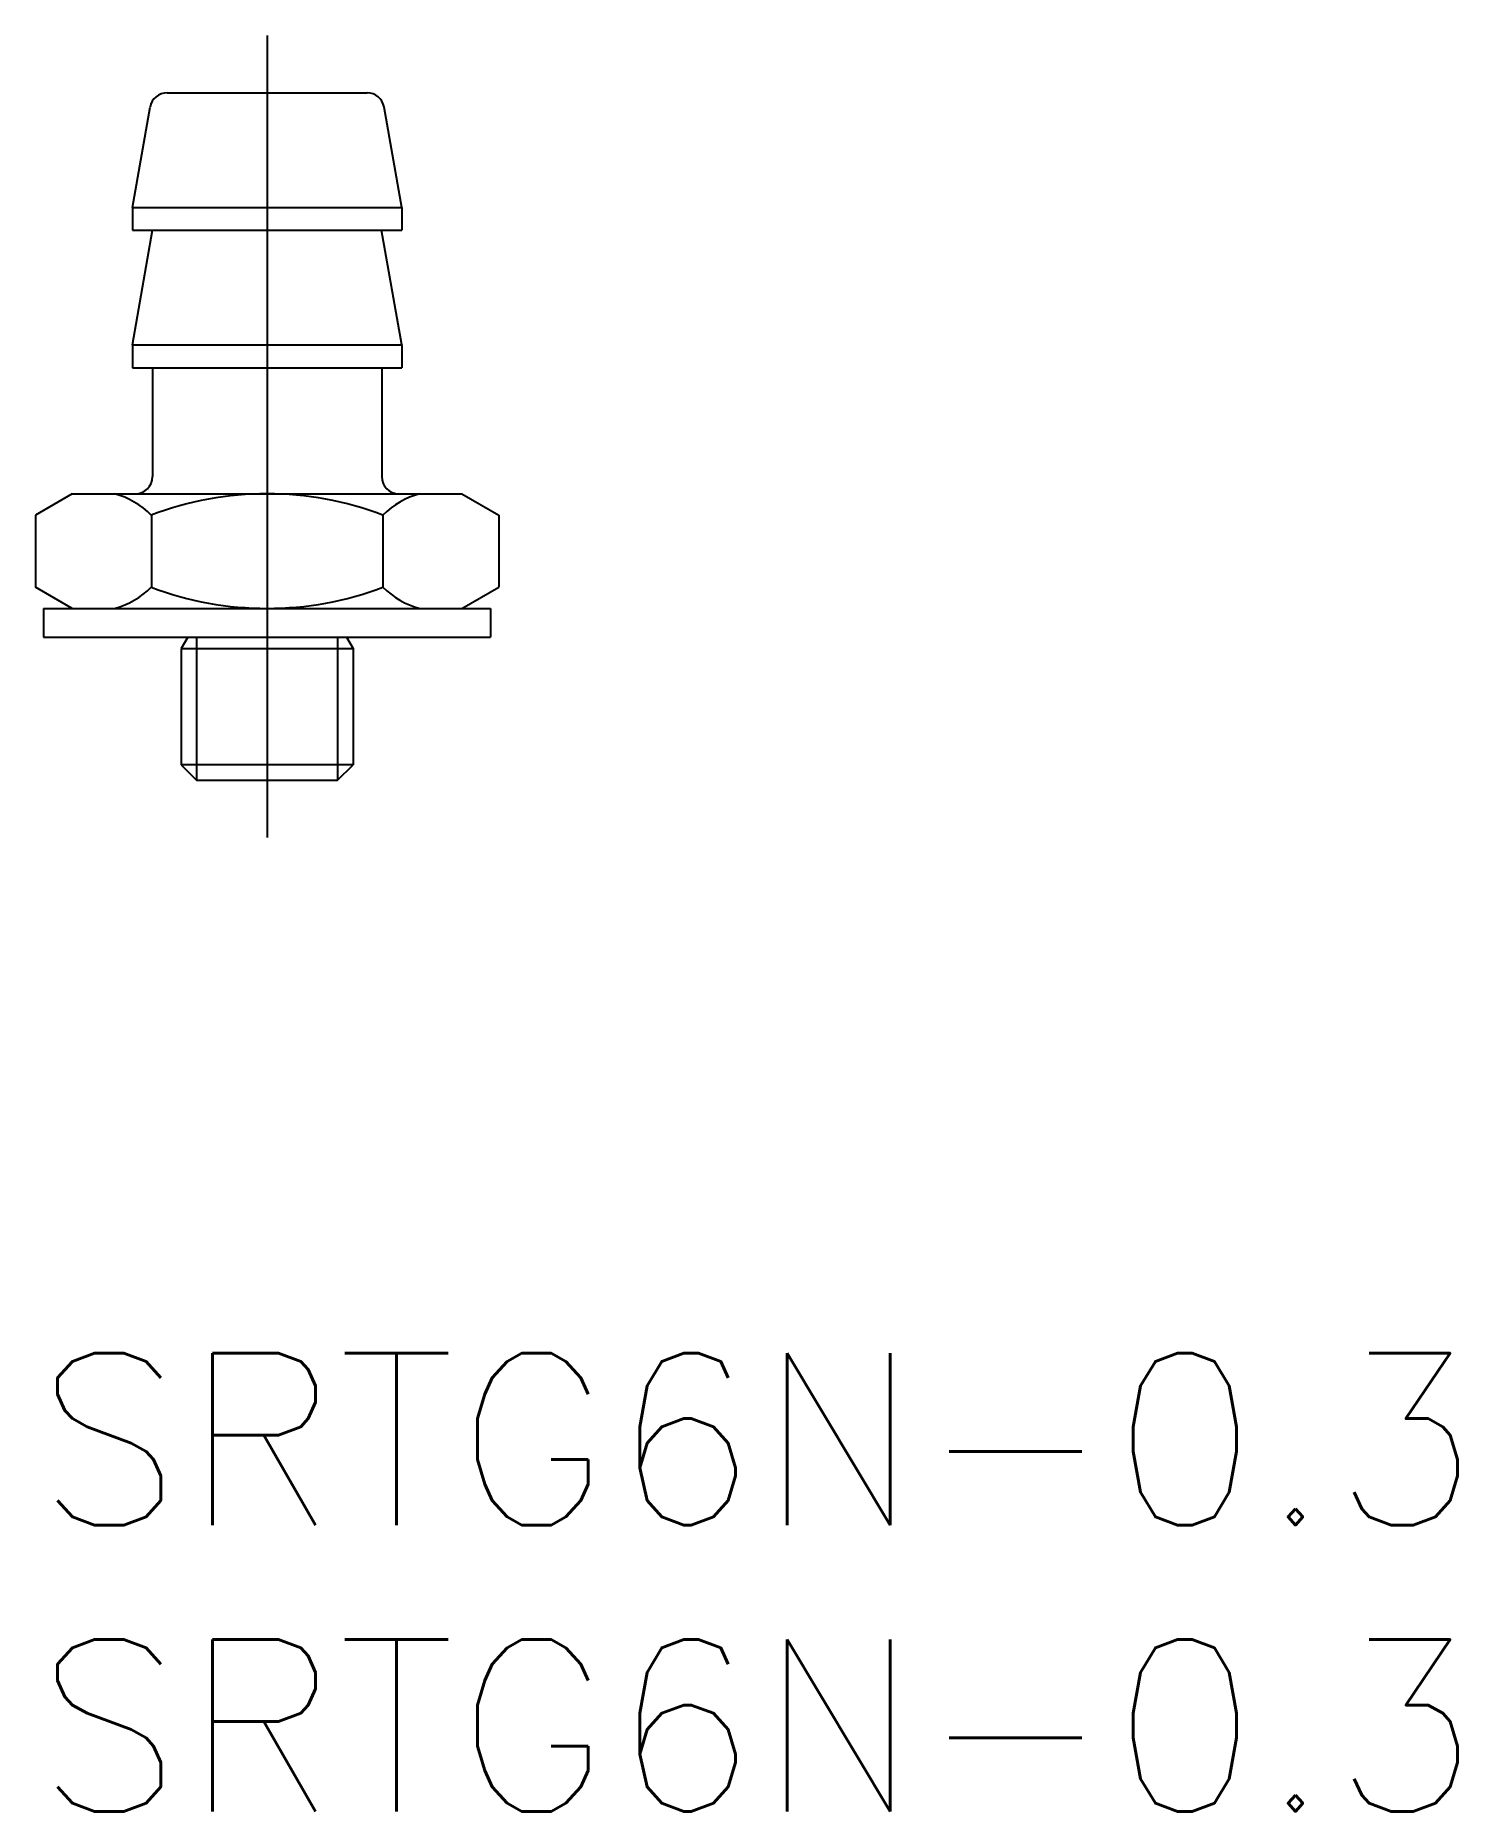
# Model space of a CAD drawing. Extents: x 0 to 24.8, y -8 to 23.
import ezdxf

# ---------------------------------------------------------------- set-up
doc = ezdxf.new("R2010")
doc.units = 0
doc.header["$LTSCALE"] = 0.5
doc.linetypes.add('CENTER', pattern=[50.8, 31.75, -6.35, 6.35, -6.35])
for name, color, linetype in [('MSM_CENTER', 1, 'CENTER'), ('MSM_CONTINUOUS', 7, 'CONTINUOUS'), ('MSM_NARROW', 5, 'CONTINUOUS'), ('MSM_PART_NUMBER', 7, 'CONTINUOUS')]:
    doc.layers.add(name, color=color, linetype=linetype)
doc.styles.get("Standard").update_dxf_attribs({"font": 'txt.shx', "height": 1, "bigfont": 'bigfont.shx'})

# ---------------------------------------------------------------- blocks, each defined once
blk = doc.blocks.new('*U5')
at = {"layer": 'MSM_PART_NUMBER'}
blk.add_text('SRTG6N-0.3', height=3, dxfattribs=at).set_placement((0, -3))
blk = doc.blocks.new('*U6')
at = {"layer": 'MSM_PART_NUMBER'}
blk.add_text('SRTG6N-0.3', height=3, dxfattribs=at).set_placement((0, -8))

msp = doc.modelspace()

# ---------------------------------------------------------------- linework, layer by layer
at = {"layer": 'MSM_CENTER'}
msp.add_line((4.041, 23), (4.041, 9), dxfattribs=at)
at = {"layer": 'MSM_CONTINUOUS'}
for p, q in [((1.691, 20), (2, 21.752)), ((2.296, 22), (5.787, 22)), ((6.391, 20), (6.083, 21.752)), ((1.691, 20), (1.691, 19.6)), ((1.691, 20), (6.391, 20)), ((6.391, 20), (6.391, 19.6)), ((1.691, 17.6), (2.044, 19.6)), ((1.691, 19.6), (6.391, 19.6)), ((6.391, 17.6), (6.039, 19.6)), ((1.691, 17.6), (1.691, 17.2)), ((1.691, 17.6), (6.391, 17.6)), ((6.391, 17.6), (6.391, 17.2)), ((1.691, 17.2), (6.391, 17.2)), ((2.041, 17.2), (2.041, 15.3)), ((6.041, 17.2), (6.041, 15.3)), ((0.641, 15), (0, 14.63)), ((0.641, 15), (7.441, 15)), ((7.441, 15), (8.083, 14.63)), ((0, 14.63), (0, 13.37)), ((2.021, 14.63), (2.021, 13.37)), ((6.062, 14.63), (6.062, 13.37)), ((8.083, 14.63), (8.083, 13.37)), ((0.641, 13), (0, 13.37)), ((7.441, 13), (8.083, 13.37)), ((0.141, 13), (7.941, 13)), ((0.141, 13), (0.141, 12.5)), ((7.941, 13), (7.941, 12.5)), ((0.141, 12.5), (7.941, 12.5)), ((2.657, 12.5), (2.541, 12.3)), ((5.426, 12.5), (5.541, 12.3)), ((2.541, 12.3), (2.541, 10.27)), ((2.541, 12.3), (5.541, 12.3)), ((5.541, 12.3), (5.541, 10.27)), ((5.541, 10.27), (2.541, 10.27)), ((2.541, 10.27), (2.812, 10)), ((5.271, 10), (5.541, 10.27)), ((2.812, 10), (5.271, 10))]:
    msp.add_line(p, q, dxfattribs=at)
for centre, radius, start, end in [((2.296, 21.7), 0.3, 90, 170), ((5.787, 21.7), 0.3, 10, 90), ((1.741, 15.3), 0.3, 270, 0), ((6.341, 15.3), 0.3, 180, 270), ((1.01, 13.62), 1.428, 44.9703, 75.0297), ((4.041, 9.302), 5.698, 69.2291, 110.7709), ((7.073, 13.62), 1.428, 104.9703, 135.0297), ((1.01, 14.38), 1.428, 284.9703, 315.0297), ((4.041, 18.698), 5.698, 249.2291, 290.7709), ((7.073, 14.38), 1.428, 224.9703, 255.0297)]:
    msp.add_arc(centre, radius, start, end, dxfattribs=at)
at = {"layer": 'MSM_NARROW'}
for p, q in [((2.812, 12.5), (2.812, 10)), ((5.271, 12.5), (5.271, 10))]:
    msp.add_line(p, q, dxfattribs=at)

# ---------------------------------------------------------------- block references
at = {"layer": 'MSM_PART_NUMBER'}
for name in ['*U5', '*U6']:
    msp.add_blockref(name, (0, 0), dxfattribs=at)

doc.saveas('drawing.dxf')
